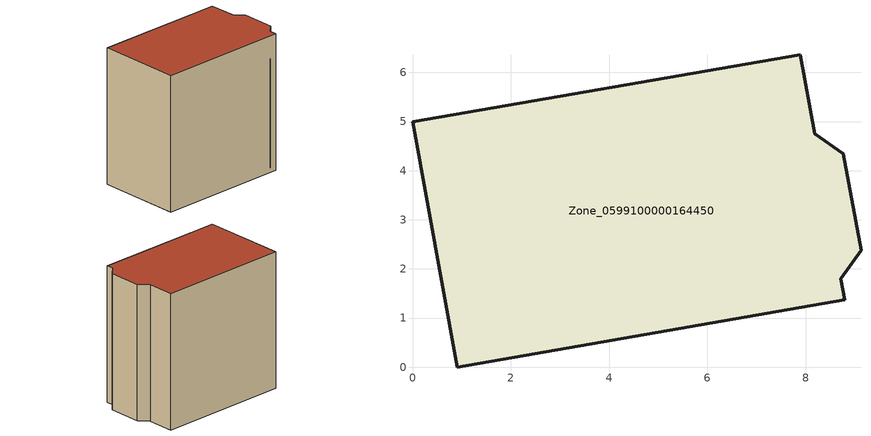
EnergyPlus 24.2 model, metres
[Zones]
Zone_0599100000164450
 floor ground (C_G): 0,5 7.89,6.36 8.19,4.75 8.77,4.34 9.13,2.38 8.72,1.8 8.8,1.37 0.91,0 z0
 wall outside (C_F): 0.91,0 8.8,1.37 8.72,1.8 9.13,2.38 8.77,4.34 8.19,4.75 7.89,6.36 0,5 0.91,0 z0:8.31
 roof outside (C_R): 7.89,6.36 0,5 0.91,0 8.8,1.37 8.72,1.8 9.13,2.38 8.77,4.34 8.19,4.75 z8.31
[BUILDING]
Pand.0599100000164450: North Axis=0; Terrain=City; Loads Convergence Tolerance Value=0.04; Temperature Convergence Tolerance Value=0.4; Solar Distribution=FullExterior; Maximum Number of Warmup Days=25; Minimum Number of Warmup Days=1
[Site:Location]
Rotterdam.The.Hague.AP_ZH_NLD Design_Conditions: Latitude=51.96; Longitude=4.45; Time Zone=1; Elevation=-4.5
[SITE:GROUNDTEMPERATURE:BUILDINGSURFACE]
18, 18, 18, 18, 18, 18, 18, 18, 18, 18, 18, 18
[MATERIAL] Thermal Absorptance=0.9; Solar Absorptance=0.7; Visible Absorptance=0.7
Name | Roughness | Thickness | Conductivity | Density | Specific Heat
G.TI.1946 | MediumSmooth | 0.15 | 1 | 540 | 1210
F.TI.1946 | Rough | 0.3 | 0.857143 | 1920 | 840
R.TI.1946 | MediumRough | 0.2 | 0.1 | 1500 | 1000
[CONSTRUCTION]
C_G: G.TI.1946
C_F: F.TI.1946
C_R: R.TI.1946
[ZONE]
Zone_0599100000164450: Type=1; Multiplier=1; Ceiling Height=Autocalculate; Volume=Autocalculate; Floor Area=autocalculate; Part of Total Floor Area=Yes
[ZONEINFILTRATION:DESIGNFLOWRATE]
Infil_Zone_0599100000164450: Zone or ZoneList or Space or SpaceList=Zone_0599100000164450; Schedule=AlwaysOn; Design Flow Rate Calculation Method=Flow/Area; Flow Rate per Floor Area=0.003; Constant Term Coefficient=1; Temperature Term Coefficient=0; Velocity Term Coefficient=0; Velocity Squared Term Coefficient=0
[HVACTEMPLATE:ZONE:IDEALLOADSAIRSYSTEM]
Zone_0599100000164450: Maximum Heating Supply Air Temperature=50; Minimum Cooling Supply Air Temperature=13; Maximum Heating Supply Air Humidity Ratio=0.0156; Minimum Cooling Supply Air Humidity Ratio=0.0077; Heating Limit=NoLimit; Cooling Limit=NoLimit; Dehumidification Control Type=ConstantSensibleHeatRatio; Cooling Sensible Heat Ratio=0.7; Dehumidification Setpoint=60; Humidification Control Type=None; Humidification Setpoint=30; Outdoor Air Method=None; Outdoor Air Flow Rate per Person=0.00944; Outdoor Air Flow Rate per Zone Floor Area=0; Outdoor Air Flow Rate per Zone=0; Demand Controlled Ventilation Type=None; Outdoor Air Economizer Type=NoEconomizer; Heat Recovery Type=None; Sensible Heat Recovery Effectiveness=0.7; Latent Heat Recovery Effectiveness=0.65
[ZONECONTROL:THERMOSTAT]
ThermostatControl_Zone_0599100000164450: Zone or ZoneList=Zone_0599100000164450; Control Type Schedule=DualSetpointControlType; Control 1=Thermostat_Zone_0599100000164450; Temperature Difference Between Cutout And Setpoint=0
[THERMOSTATSETPOINT:DUALSETPOINT]
Thermostat_Zone_0599100000164450: Heating Setpoint Temperature Schedule=HeatingSetpoint_Zone_0599100000164450; Cooling Setpoint Temperature Schedule=CoolingSetpoint_Zone_0599100000164450
[SCHEDULE:COMPACT]
HeatingSetpoint_Zone_0599100000164450: Through: 12/31, For: AllDays, Until: 24:00, 21
CoolingSetpoint_Zone_0599100000164450: Through: 12/31, For: AllDays, Until: 24:00, 24
DualSetpointControlType: Through: 12/31, For: AllDays, Until: 24:00, 4
AlwaysOn: Through: 12/31, For: AllDays, Until: 24:00, 1
